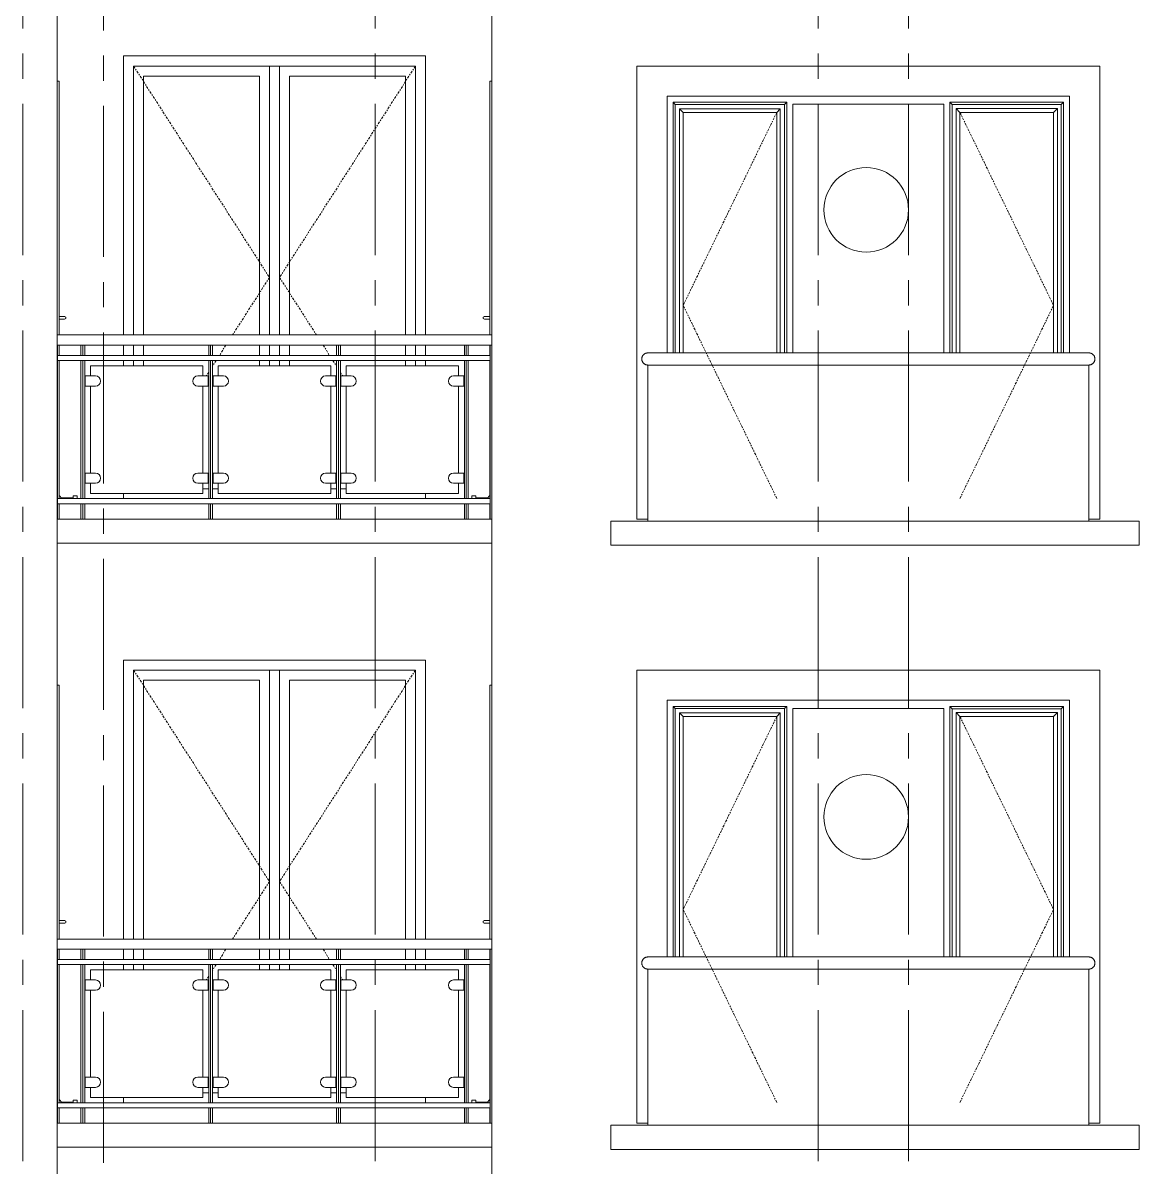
# Model space of a CAD drawing. Header units: millimetres. Extents: x 1373 to 40779, y 1939 to 6439.
# Drawn here: x 38806 to 39361, y 4154 to 4722 of the extents above; entities that cross this region are included whole.
import ezdxf

# ---------------------------------------------------------------- set-up
doc = ezdxf.new("R2010")
doc.units = ezdxf.units.MM
doc.linetypes.add('Center', pattern=[3, 1.2, -0.6, 0.6, -0.6])
doc.linetypes.add('IMPORT-CENTER2', pattern=[112.5, 75, -12.5, 12.5, -12.5])
for name, color, linetype, lineweight in [('A-DOOR', 31, 'Continuous', 18), ('A-DOOR-FRAM', 31, 'Continuous', 18), ('A-FLOR', 192, 'Continuous', 30), ('A-FLOR-HRAL', 11, 'Continuous', 18), ('A-GLAZ', 151, 'Continuous', 18), ('A-WALL', 20, 'Continuous', 9), ('S-GRID', 252, 'IMPORT-CENTER2', 5)]:
    doc.layers.add(name, color=color, linetype=linetype, lineweight=lineweight)
doc.layers.add('Çember', color=7, linetype='Continuous')

# ---------------------------------------------------------------- blocks, each defined once
blk = doc.blocks.new('_MB_KAPI_CAMLI_B - _m_kapı_90_camlı-2079169-ÖN GÖRÜNÜŞ')
at = {"layer": 'A-DOOR'}
for p, q in [((261.25, 500.7), (259.75, 500.7)), ((261.25, 501.22), (261.25, 500)), ((259.75, 499.3), (261.25, 499.3)), ((261.25, 500), (261.25, 498.78)), ((254.35, 411.5), (252.35, 411.5)), ((252.35, 410.18), (252.35, 411.5)), ((254.35, 410.18), (254.35, 411.5)), ((260.1, 410.5), (254.35, 410.5)), ((260.1, 410.24), (260.1, 410.5)), ((260.52, 410.81), (260.52, 410.17))]:
    blk.add_line(p, q, dxfattribs=at)
at = {"layer": 'A-DOOR', "flags": 128}
for points in [[(259.75, 500.7), (259.71, 500.7), (259.67, 500.7), (259.63, 500.7), (259.59, 500.7), (259.55, 500.7), (259.51, 500.7), (259.48, 500.7), (259.44, 500.7), (259.4, 500.7), (259.36, 500.7), (259.33, 500.7), (259.29, 500.7), (259.25, 500.7), (259.22, 500.7), (259.19, 500.7), (259.15, 500.7), (259.12, 500.7), (259.09, 500.7), (259.06, 500.7), (259.03, 500.7), (259.01, 500.7), (258.98, 500.7), (258.96, 500.7), (258.93, 500.7), (258.91, 500.7), (258.89, 500.7), (258.87, 500.7), (258.85, 500.7), (258.83, 500.7), (258.82, 500.7), (258.81, 500.7), (258.79, 500.7), (258.78, 500.7), (258.77, 500.7), (258.77, 500.7), (258.76, 500.7), (258.76, 500.7), (258.75, 500.7), (258.75, 500.7)], [(258.75, 499.3), (258.75, 499.3), (258.75, 499.3), (258.76, 499.3), (258.76, 499.3), (258.77, 499.3), (258.78, 499.3), (258.79, 499.3), (258.8, 499.3), (258.82, 499.3), (258.83, 499.3), (258.85, 499.3), (258.86, 499.3), (258.88, 499.3), (258.9, 499.3), (258.93, 499.3), (258.95, 499.3), (258.97, 499.3), (259, 499.3), (259.03, 499.3), (259.05, 499.3), (259.08, 499.3), (259.11, 499.3), (259.15, 499.3), (259.18, 499.3), (259.21, 499.3), (259.25, 499.3), (259.28, 499.3), (259.32, 499.3), (259.35, 499.3), (259.39, 499.3), (259.43, 499.3), (259.46, 499.3), (259.5, 499.3), (259.54, 499.3), (259.58, 499.3), (259.62, 499.3), (259.66, 499.3), (259.7, 499.3), (259.74, 499.3), (259.75, 499.3)], [(260.1, 410.5), (260.12, 410.5), (260.14, 410.51), (260.16, 410.51), (260.18, 410.52), (260.2, 410.52), (260.22, 410.53), (260.24, 410.54), (260.26, 410.54), (260.28, 410.55), (260.3, 410.56), (260.32, 410.57), (260.34, 410.58), (260.35, 410.6), (260.37, 410.61), (260.38, 410.62), (260.4, 410.64), (260.42, 410.65), (260.43, 410.67), (260.44, 410.68), (260.46, 410.7), (260.47, 410.71), (260.48, 410.73), (260.49, 410.75), (260.5, 410.77), (260.51, 410.79), (260.52, 410.8), (260.52, 410.81)], [(260.52, 410.81), (260.55, 410.88), (260.59, 410.95), (260.63, 411.02), (260.67, 411.09), (260.72, 411.15), (260.76, 411.22), (260.81, 411.28), (260.87, 411.34), (260.92, 411.4), (260.98, 411.46), (261.04, 411.51), (261.1, 411.56), (261.16, 411.61), (261.23, 411.66), (261.3, 411.7), (261.36, 411.74)]]:
    blk.add_lwpolyline(points, dxfattribs=at)
at = {"layer": 'A-DOOR'}
for start, end in [(150, 180), (75, 120), (180, 210), (240, 285)]:
    blk.add_arc((258.75, 500), 0.7, start, end, dxfattribs=at)
at = {"layer": 'A-DOOR-FRAM'}
for p, q in [((261.35, 491.44), (261.35, 617.5)), ((262.35, 617.5), (261.35, 617.5)), ((261.35, 481.28), (261.35, 486.36)), ((261.35, 410.16), (261.35, 478.74)), ((261.35, 400), (261.35, 407.62))]:
    blk.add_line(p, q, dxfattribs=at)
blk = doc.blocks.new('_MB_KAPI_CAMLI_B - _m_kapı_80_camlı-2079422-ÖN GÖRÜNÜŞ')
at = {"layer": 'A-DOOR'}
for p, q in [((47.45, 500), (47.45, 501.22)), ((48.95, 500.7), (47.45, 500.7)), ((47.45, 498.78), (47.45, 500)), ((47.45, 499.3), (48.95, 499.3)), ((48.18, 410.17), (48.18, 410.81)), ((54.35, 410.5), (48.6, 410.5)), ((48.6, 410.5), (48.6, 410.24)), ((56.35, 411.5), (54.35, 411.5)), ((54.35, 411.5), (54.35, 410.18)), ((56.35, 411.5), (56.35, 410.18))]:
    blk.add_line(p, q, dxfattribs=at)
at = {"layer": 'A-DOOR', "flags": 128}
for points in [[(49.95, 500.7), (49.95, 500.7), (49.95, 500.7), (49.94, 500.7), (49.94, 500.7), (49.93, 500.7), (49.92, 500.7), (49.91, 500.7), (49.9, 500.7), (49.89, 500.7), (49.87, 500.7), (49.86, 500.7), (49.84, 500.7), (49.82, 500.7), (49.8, 500.7), (49.78, 500.7), (49.75, 500.7), (49.73, 500.7), (49.7, 500.7), (49.68, 500.7), (49.65, 500.7), (49.62, 500.7), (49.59, 500.7), (49.56, 500.7), (49.52, 500.7), (49.49, 500.7), (49.46, 500.7), (49.42, 500.7), (49.39, 500.7), (49.35, 500.7), (49.31, 500.7), (49.28, 500.7), (49.24, 500.7), (49.2, 500.7), (49.16, 500.7), (49.12, 500.7), (49.08, 500.7), (49.04, 500.7), (49, 500.7), (48.96, 500.7), (48.95, 500.7)], [(48.95, 499.3), (48.99, 499.3), (49.03, 499.3), (49.07, 499.3), (49.11, 499.3), (49.15, 499.3), (49.19, 499.3), (49.23, 499.3), (49.27, 499.3), (49.3, 499.3), (49.34, 499.3), (49.38, 499.3), (49.41, 499.3), (49.45, 499.3), (49.48, 499.3), (49.52, 499.3), (49.55, 499.3), (49.58, 499.3), (49.61, 499.3), (49.64, 499.3), (49.67, 499.3), (49.7, 499.3), (49.72, 499.3), (49.75, 499.3), (49.77, 499.3), (49.79, 499.3), (49.81, 499.3), (49.83, 499.3), (49.85, 499.3), (49.87, 499.3), (49.88, 499.3), (49.9, 499.3), (49.91, 499.3), (49.92, 499.3), (49.93, 499.3), (49.94, 499.3), (49.94, 499.3), (49.95, 499.3), (49.95, 499.3), (49.95, 499.3)], [(47.33, 411.74), (47.4, 411.7), (47.47, 411.66), (47.53, 411.62), (47.59, 411.57), (47.66, 411.52), (47.72, 411.46), (47.77, 411.41), (47.83, 411.35), (47.88, 411.29), (47.93, 411.23), (47.98, 411.16), (48.02, 411.1), (48.07, 411.03), (48.11, 410.96), (48.14, 410.89), (48.18, 410.82), (48.18, 410.81)], [(48.18, 410.81), (48.19, 410.79), (48.2, 410.77), (48.21, 410.75), (48.22, 410.73), (48.23, 410.72), (48.25, 410.7), (48.26, 410.68), (48.27, 410.67), (48.29, 410.65), (48.3, 410.64), (48.32, 410.62), (48.33, 410.61), (48.35, 410.6), (48.37, 410.59), (48.38, 410.57), (48.4, 410.56), (48.42, 410.55), (48.44, 410.54), (48.46, 410.54), (48.48, 410.53), (48.5, 410.52), (48.52, 410.52), (48.54, 410.51), (48.56, 410.51), (48.58, 410.5), (48.6, 410.5), (48.6, 410.5)]]:
    blk.add_lwpolyline(points, dxfattribs=at)
at = {"layer": 'A-DOOR'}
for start, end in [(60, 105), (0, 30), (255, 300), (330, 0)]:
    blk.add_arc((49.95, 500), 0.7, start, end, dxfattribs=at)
at = {"layer": 'A-DOOR-FRAM'}
for p, q in [((47.35, 617.5), (46.35, 617.5)), ((47.35, 617.5), (47.35, 491.44)), ((47.35, 486.36), (47.35, 481.28)), ((47.35, 478.74), (47.35, 410.16)), ((47.35, 407.62), (47.35, 400))]:
    blk.add_line(p, q, dxfattribs=at)
blk = doc.blocks.new('_MB_KAPI_CAMLI_B - _m_kapı_90_camlı-V47-ÖN GÖRÜNÜŞ')
at = {"layer": 'A-DOOR'}
for p, q in [((261.25, 800.7), (259.75, 800.7)), ((259.75, 799.3), (261.25, 799.3)), ((261.25, 801.22), (261.25, 800)), ((261.25, 800), (261.25, 798.78)), ((254.35, 711.5), (252.35, 711.5)), ((252.35, 710.18), (252.35, 711.5)), ((254.35, 710.18), (254.35, 711.5)), ((260.1, 710.5), (254.35, 710.5)), ((260.1, 710.24), (260.1, 710.5)), ((260.52, 710.81), (260.52, 710.17))]:
    blk.add_line(p, q, dxfattribs=at)
at = {"layer": 'A-DOOR', "flags": 128}
for points in [[(259.75, 800.7), (259.71, 800.7), (259.67, 800.7), (259.63, 800.7), (259.59, 800.7), (259.55, 800.7), (259.51, 800.7), (259.48, 800.7), (259.44, 800.7), (259.4, 800.7), (259.36, 800.7), (259.33, 800.7), (259.29, 800.7), (259.25, 800.7), (259.22, 800.7), (259.19, 800.7), (259.15, 800.7), (259.12, 800.7), (259.09, 800.7), (259.06, 800.7), (259.03, 800.7), (259.01, 800.7), (258.98, 800.7), (258.96, 800.7), (258.93, 800.7), (258.91, 800.7), (258.89, 800.7), (258.87, 800.7), (258.85, 800.7), (258.83, 800.7), (258.82, 800.7), (258.81, 800.7), (258.79, 800.7), (258.78, 800.7), (258.77, 800.7), (258.77, 800.7), (258.76, 800.7), (258.76, 800.7), (258.75, 800.7), (258.75, 800.7)], [(258.75, 799.3), (258.75, 799.3), (258.75, 799.3), (258.76, 799.3), (258.76, 799.3), (258.77, 799.3), (258.78, 799.3), (258.79, 799.3), (258.8, 799.3), (258.82, 799.3), (258.83, 799.3), (258.85, 799.3), (258.86, 799.3), (258.88, 799.3), (258.9, 799.3), (258.93, 799.3), (258.95, 799.3), (258.97, 799.3), (259, 799.3), (259.03, 799.3), (259.05, 799.3), (259.08, 799.3), (259.11, 799.3), (259.15, 799.3), (259.18, 799.3), (259.21, 799.3), (259.25, 799.3), (259.28, 799.3), (259.32, 799.3), (259.35, 799.3), (259.39, 799.3), (259.43, 799.3), (259.46, 799.3), (259.5, 799.3), (259.54, 799.3), (259.58, 799.3), (259.62, 799.3), (259.66, 799.3), (259.7, 799.3), (259.74, 799.3), (259.75, 799.3)], [(260.1, 710.5), (260.12, 710.5), (260.14, 710.51), (260.16, 710.51), (260.18, 710.52), (260.2, 710.52), (260.22, 710.53), (260.24, 710.54), (260.26, 710.54), (260.28, 710.55), (260.3, 710.56), (260.32, 710.57), (260.34, 710.58), (260.35, 710.6), (260.37, 710.61), (260.38, 710.62), (260.4, 710.64), (260.42, 710.65), (260.43, 710.67), (260.44, 710.68), (260.46, 710.7), (260.47, 710.71), (260.48, 710.73), (260.49, 710.75), (260.5, 710.77), (260.51, 710.79), (260.52, 710.8), (260.52, 710.81)], [(260.52, 710.81), (260.55, 710.88), (260.59, 710.95), (260.63, 711.02), (260.67, 711.09), (260.72, 711.15), (260.76, 711.22), (260.81, 711.28), (260.87, 711.34), (260.92, 711.4), (260.98, 711.46), (261.04, 711.51), (261.1, 711.56), (261.16, 711.61), (261.23, 711.66), (261.3, 711.7), (261.36, 711.74)]]:
    blk.add_lwpolyline(points, dxfattribs=at)
at = {"layer": 'A-DOOR'}
for start, end in [(150, 180), (180, 210), (75, 120), (240, 285)]:
    blk.add_arc((258.75, 800), 0.7, start, end, dxfattribs=at)
at = {"layer": 'A-DOOR-FRAM'}
for p, q in [((261.35, 791.44), (261.35, 917.5)), ((262.35, 917.5), (261.35, 917.5)), ((261.35, 781.28), (261.35, 786.36)), ((261.35, 710.16), (261.35, 778.74)), ((261.35, 700), (261.35, 707.62))]:
    blk.add_line(p, q, dxfattribs=at)

msp = doc.modelspace()

# ---------------------------------------------------------------- linework, layer by layer
at = {"layer": 'A-FLOR', "color": 1, "lineweight": 20}
for p, q in [((38823.02, 4475.76), (39039.02, 4475.76)), ((39039.02, 4463.76), (38823.02, 4463.76)), ((38823.02, 4175.76), (39039.02, 4175.76)), ((39039.02, 4163.76), (38823.02, 4163.76))]:
    msp.add_line(p, q, dxfattribs=at)
at = {"layer": 'A-FLOR-HRAL'}
for p, q in [((38823.02, 4567.2), (39039.02, 4567.2)), ((38823.02, 4562.12), (39039.02, 4562.12)), ((38823.24, 4475.76), (38823.24, 4562.12)), ((38834.82, 4557.04), (38834.82, 4562.12)), ((38836.72, 4562.12), (38836.72, 4557.04)), ((38898.32, 4557.04), (38898.32, 4562.12)), ((38900.22, 4562.12), (38900.22, 4557.04)), ((38961.82, 4557.04), (38961.82, 4562.12)), ((38963.72, 4562.12), (38963.72, 4557.04)), ((39025.32, 4557.04), (39025.32, 4562.12)), ((39027.22, 4562.12), (39027.22, 4557.04)), ((39038.16, 4475.76), (39038.16, 4562.12)), ((38823.02, 4557.04), (39038.16, 4557.04)), ((38823.02, 4554.5), (39038.16, 4554.5)), ((38834.82, 4485.92), (38834.82, 4554.5)), ((38836.72, 4554.5), (38836.72, 4485.92)), ((38895.46, 4551.96), (38839.58, 4551.96)), ((38839.58, 4551.96), (38839.58, 4546.88)), ((38895.46, 4546.88), (38895.46, 4551.96)), ((38898.32, 4485.92), (38898.32, 4554.5)), ((38900.22, 4554.5), (38900.22, 4485.92)), ((38958.96, 4551.96), (38903.08, 4551.96)), ((38903.08, 4551.96), (38903.08, 4546.88)), ((38958.96, 4546.88), (38958.96, 4551.96)), ((38961.82, 4485.92), (38961.82, 4554.5)), ((38963.72, 4554.5), (38963.72, 4485.92)), ((39022.46, 4551.96), (38966.58, 4551.96)), ((38966.58, 4551.96), (38966.58, 4546.88)), ((39022.46, 4546.88), (39022.46, 4551.96)), ((39025.32, 4485.92), (39025.32, 4554.5)), ((39027.22, 4554.5), (39027.22, 4485.92)), ((38842.12, 4546.88), (38837.04, 4546.88)), ((38837.04, 4546.88), (38837.04, 4541.8)), ((38898, 4546.88), (38892.92, 4546.88)), ((38898, 4541.8), (38898, 4546.88)), ((38905.62, 4546.88), (38900.54, 4546.88)), ((38900.54, 4546.88), (38900.54, 4541.8)), ((38961.5, 4546.88), (38956.42, 4546.88)), ((38961.5, 4541.8), (38961.5, 4546.88)), ((38969.12, 4546.88), (38964.04, 4546.88)), ((38964.04, 4546.88), (38964.04, 4541.8)), ((39025, 4546.88), (39019.92, 4546.88)), ((39025, 4541.8), (39025, 4546.88)), ((38837.04, 4541.8), (38842.12, 4541.8)), ((38839.58, 4541.8), (38839.58, 4498.62)), ((38892.92, 4541.8), (38898, 4541.8)), ((38895.46, 4498.62), (38895.46, 4541.8)), ((38900.54, 4541.8), (38905.62, 4541.8)), ((38903.08, 4541.8), (38903.08, 4498.62)), ((38956.42, 4541.8), (38961.5, 4541.8)), ((38958.96, 4498.62), (38958.96, 4541.8)), ((38964.04, 4541.8), (38969.12, 4541.8)), ((38966.58, 4541.8), (38966.58, 4498.62)), ((39019.92, 4541.8), (39025, 4541.8)), ((39022.46, 4498.62), (39022.46, 4541.8)), ((38842.12, 4498.62), (38837.04, 4498.62)), ((38837.04, 4498.62), (38837.04, 4493.54)), ((38898, 4498.62), (38892.92, 4498.62)), ((38898, 4493.54), (38898, 4498.62)), ((38905.62, 4498.62), (38900.54, 4498.62)), ((38900.54, 4498.62), (38900.54, 4493.54)), ((38961.5, 4498.62), (38956.42, 4498.62)), ((38961.5, 4493.54), (38961.5, 4498.62)), ((38969.12, 4498.62), (38964.04, 4498.62)), ((38964.04, 4498.62), (38964.04, 4493.54)), ((39025, 4498.62), (39019.92, 4498.62)), ((39025, 4493.54), (39025, 4498.62)), ((38837.04, 4493.54), (38842.12, 4493.54)), ((38839.58, 4493.54), (38839.58, 4488.46)), ((38892.92, 4493.54), (38898, 4493.54)), ((38895.46, 4488.46), (38895.46, 4493.54)), ((38900.54, 4493.54), (38905.62, 4493.54)), ((38903.08, 4493.54), (38903.08, 4488.46)), ((38956.42, 4493.54), (38961.5, 4493.54)), ((38958.96, 4488.46), (38958.96, 4493.54)), ((38964.04, 4493.54), (38969.12, 4493.54)), ((38966.58, 4493.54), (38966.58, 4488.46)), ((39019.92, 4493.54), (39025, 4493.54)), ((39022.46, 4488.46), (39022.46, 4493.54)), ((38823.02, 4485.92), (39038.16, 4485.92)), ((38839.58, 4488.46), (38895.46, 4488.46)), ((38903.08, 4488.46), (38958.96, 4488.46)), ((38966.58, 4488.46), (39022.46, 4488.46)), ((38823.02, 4483.38), (39038.16, 4483.38)), ((38834.82, 4475.76), (38834.82, 4483.38)), ((38836.72, 4483.38), (38836.72, 4475.76)), ((38898.32, 4475.76), (38898.32, 4483.38)), ((38900.22, 4483.38), (38900.22, 4475.76)), ((38961.82, 4475.76), (38961.82, 4483.38)), ((38963.72, 4483.38), (38963.72, 4475.76)), ((39025.32, 4475.76), (39025.32, 4483.38)), ((39027.22, 4483.38), (39027.22, 4475.76)), ((38823.02, 4267.2), (39039.02, 4267.2)), ((38823.02, 4262.12), (39039.02, 4262.12)), ((38823.24, 4175.76), (38823.24, 4262.12)), ((38834.82, 4257.04), (38834.82, 4262.12)), ((38836.72, 4262.12), (38836.72, 4257.04)), ((38898.32, 4257.04), (38898.32, 4262.12)), ((38900.22, 4262.12), (38900.22, 4257.04)), ((38961.82, 4257.04), (38961.82, 4262.12)), ((38963.72, 4262.12), (38963.72, 4257.04)), ((39025.32, 4257.04), (39025.32, 4262.12)), ((39027.22, 4262.12), (39027.22, 4257.04)), ((39038.16, 4175.76), (39038.16, 4262.12)), ((38823.02, 4257.04), (39038.16, 4257.04)), ((38823.02, 4254.5), (39038.16, 4254.5)), ((38834.82, 4185.92), (38834.82, 4254.5)), ((38836.72, 4254.5), (38836.72, 4185.92)), ((38895.46, 4251.96), (38839.58, 4251.96)), ((38839.58, 4251.96), (38839.58, 4246.88)), ((38895.46, 4246.88), (38895.46, 4251.96)), ((38898.32, 4185.92), (38898.32, 4254.5)), ((38900.22, 4254.5), (38900.22, 4185.92)), ((38958.96, 4251.96), (38903.08, 4251.96)), ((38903.08, 4251.96), (38903.08, 4246.88)), ((38958.96, 4246.88), (38958.96, 4251.96)), ((38961.82, 4185.92), (38961.82, 4254.5)), ((38963.72, 4254.5), (38963.72, 4185.92)), ((39022.46, 4251.96), (38966.58, 4251.96)), ((38966.58, 4251.96), (38966.58, 4246.88)), ((39022.46, 4246.88), (39022.46, 4251.96)), ((39025.32, 4185.92), (39025.32, 4254.5)), ((39027.22, 4254.5), (39027.22, 4185.92)), ((38842.12, 4246.88), (38837.04, 4246.88)), ((38837.04, 4246.88), (38837.04, 4241.8)), ((38898, 4246.88), (38892.92, 4246.88)), ((38898, 4241.8), (38898, 4246.88)), ((38905.62, 4246.88), (38900.54, 4246.88)), ((38900.54, 4246.88), (38900.54, 4241.8)), ((38961.5, 4246.88), (38956.42, 4246.88)), ((38961.5, 4241.8), (38961.5, 4246.88)), ((38969.12, 4246.88), (38964.04, 4246.88)), ((38964.04, 4246.88), (38964.04, 4241.8)), ((39025, 4246.88), (39019.92, 4246.88)), ((39025, 4241.8), (39025, 4246.88)), ((38837.04, 4241.8), (38842.12, 4241.8)), ((38839.58, 4241.8), (38839.58, 4198.62)), ((38892.92, 4241.8), (38898, 4241.8)), ((38895.46, 4198.62), (38895.46, 4241.8)), ((38900.54, 4241.8), (38905.62, 4241.8)), ((38903.08, 4241.8), (38903.08, 4198.62)), ((38956.42, 4241.8), (38961.5, 4241.8)), ((38958.96, 4198.62), (38958.96, 4241.8)), ((38964.04, 4241.8), (38969.12, 4241.8)), ((38966.58, 4241.8), (38966.58, 4198.62)), ((39019.92, 4241.8), (39025, 4241.8)), ((39022.46, 4198.62), (39022.46, 4241.8)), ((38842.12, 4198.62), (38837.04, 4198.62)), ((38837.04, 4198.62), (38837.04, 4193.54)), ((38898, 4198.62), (38892.92, 4198.62)), ((38898, 4193.54), (38898, 4198.62)), ((38905.62, 4198.62), (38900.54, 4198.62)), ((38900.54, 4198.62), (38900.54, 4193.54)), ((38961.5, 4198.62), (38956.42, 4198.62)), ((38961.5, 4193.54), (38961.5, 4198.62)), ((38969.12, 4198.62), (38964.04, 4198.62)), ((38964.04, 4198.62), (38964.04, 4193.54)), ((39025, 4198.62), (39019.92, 4198.62)), ((39025, 4193.54), (39025, 4198.62)), ((38837.04, 4193.54), (38842.12, 4193.54)), ((38839.58, 4193.54), (38839.58, 4188.46)), ((38839.58, 4188.46), (38895.46, 4188.46)), ((38892.92, 4193.54), (38898, 4193.54)), ((38895.46, 4188.46), (38895.46, 4193.54)), ((38900.54, 4193.54), (38905.62, 4193.54)), ((38903.08, 4193.54), (38903.08, 4188.46)), ((38903.08, 4188.46), (38958.96, 4188.46)), ((38956.42, 4193.54), (38961.5, 4193.54)), ((38958.96, 4188.46), (38958.96, 4193.54)), ((38964.04, 4193.54), (38969.12, 4193.54)), ((38966.58, 4193.54), (38966.58, 4188.46)), ((38966.58, 4188.46), (39022.46, 4188.46)), ((39019.92, 4193.54), (39025, 4193.54)), ((39022.46, 4188.46), (39022.46, 4193.54)), ((38823.02, 4185.92), (39038.16, 4185.92)), ((38823.02, 4183.38), (39038.16, 4183.38)), ((38834.82, 4175.76), (38834.82, 4183.38)), ((38836.72, 4183.38), (38836.72, 4175.76)), ((38898.32, 4175.76), (38898.32, 4183.38)), ((38900.22, 4183.38), (38900.22, 4175.76)), ((38961.82, 4175.76), (38961.82, 4183.38)), ((38963.72, 4183.38), (38963.72, 4175.76)), ((39025.32, 4175.76), (39025.32, 4183.38)), ((39027.22, 4183.38), (39027.22, 4175.76))]:
    msp.add_line(p, q, dxfattribs=at)
at = {"layer": 'A-FLOR-HRAL', "linetype": 'Continuous'}
for p, q in [((38835.77, 4557.04), (38835.77, 4562.12)), ((38899.27, 4557.04), (38899.27, 4562.12)), ((38962.77, 4557.04), (38962.77, 4562.12)), ((39026.27, 4557.04), (39026.27, 4562.12)), ((38835.77, 4485.92), (38835.77, 4554.5)), ((38899.27, 4485.92), (38899.27, 4554.5)), ((38962.77, 4485.92), (38962.77, 4554.5)), ((39026.27, 4485.92), (39026.27, 4554.5)), ((38835.77, 4475.76), (38835.77, 4483.38)), ((38899.27, 4475.76), (38899.27, 4483.38)), ((38962.77, 4475.76), (38962.77, 4483.38)), ((39026.27, 4475.76), (39026.27, 4483.38)), ((38835.77, 4257.04), (38835.77, 4262.12)), ((38899.27, 4257.04), (38899.27, 4262.12)), ((38962.77, 4257.04), (38962.77, 4262.12)), ((39026.27, 4257.04), (39026.27, 4262.12)), ((38835.77, 4185.92), (38835.77, 4254.5)), ((38899.27, 4185.92), (38899.27, 4254.5)), ((38962.77, 4185.92), (38962.77, 4254.5)), ((39026.27, 4185.92), (39026.27, 4254.5)), ((38835.77, 4175.76), (38835.77, 4183.38)), ((38899.27, 4175.76), (38899.27, 4183.38)), ((38962.77, 4175.76), (38962.77, 4183.38)), ((39026.27, 4175.76), (39026.27, 4183.38))]:
    msp.add_line(p, q, dxfattribs=at)
at = {"layer": 'A-FLOR-HRAL'}
for centre, start, end in [((38842.12, 4544.34), 270, 90), ((38892.92, 4544.34), 90, 270), ((38905.62, 4544.34), 270, 90), ((38956.42, 4544.34), 90, 270), ((38969.12, 4544.34), 270, 90), ((39019.92, 4544.34), 90, 270), ((38842.12, 4496.08), 270, 90), ((38892.92, 4496.08), 90, 270), ((38905.62, 4496.08), 270, 90), ((38956.42, 4496.08), 90, 270), ((38969.12, 4496.08), 270, 90), ((39019.92, 4496.08), 90, 270), ((38842.12, 4244.34), 270, 90), ((38892.92, 4244.34), 90, 270), ((38905.62, 4244.34), 270, 90), ((38956.42, 4244.34), 90, 270), ((38969.12, 4244.34), 270, 90), ((39019.92, 4244.34), 90, 270), ((38842.12, 4196.08), 270, 90), ((38892.92, 4196.08), 90, 270), ((38905.62, 4196.08), 270, 90), ((38956.42, 4196.08), 90, 270), ((38969.12, 4196.08), 270, 90), ((39019.92, 4196.08), 90, 270)]:
    msp.add_arc(centre, 2.54, start, end, dxfattribs=at)
at = {"layer": 'A-GLAZ', "linetype": 'Center'}
for p, q in [((38861.02, 4700.76), (38928.52, 4595.76)), ((39001.02, 4700.76), (38933.52, 4595.76)), ((39180.52, 4677.76), (39134.02, 4581.91)), ((39271.52, 4677.76), (39318.02, 4581.91)), ((38928.52, 4595.76), (38910.16, 4567.2)), ((38933.52, 4595.76), (38951.88, 4567.2)), ((39180.52, 4486.06), (39134.02, 4581.91)), ((39271.52, 4486.06), (39318.02, 4581.91)), ((38906.89, 4562.12), (38903.63, 4557.04)), ((38955.14, 4562.12), (38958.41, 4557.04)), ((38901.99, 4554.5), (38900.22, 4551.74)), ((38960.04, 4554.5), (38961.82, 4551.74)), ((38898.32, 4548.78), (38897.1, 4546.88)), ((38963.72, 4548.78), (38964.94, 4546.88)), ((38861.02, 4400.76), (38928.52, 4295.76)), ((39001.02, 4400.76), (38933.52, 4295.76)), ((39180.52, 4377.76), (39134.02, 4281.91)), ((39271.52, 4377.76), (39318.02, 4281.91)), ((38928.52, 4295.76), (38910.16, 4267.2)), ((38933.52, 4295.76), (38951.88, 4267.2)), ((39180.52, 4186.06), (39134.02, 4281.91)), ((39271.52, 4186.06), (39318.02, 4281.91)), ((38906.89, 4262.12), (38903.63, 4257.04)), ((38955.14, 4262.12), (38958.41, 4257.04)), ((38901.99, 4254.5), (38900.22, 4251.74)), ((38960.04, 4254.5), (38961.82, 4251.74)), ((38898.32, 4248.78), (38897.1, 4246.88)), ((38963.72, 4248.78), (38964.94, 4246.88))]:
    msp.add_line(p, q, dxfattribs=at)
at = {"layer": 'A-GLAZ'}
for p, q in [((38861.02, 4700.76), (39001.02, 4700.76)), ((38861.02, 4700.76), (38861.02, 4567.2)), ((38933.52, 4700.76), (38928.52, 4700.76)), ((38928.52, 4567.2), (38928.52, 4700.76)), ((38933.52, 4700.76), (38933.52, 4567.2)), ((39001.02, 4567.2), (39001.02, 4700.76)), ((39341.02, 4700.76), (39111.02, 4700.76)), ((39111.02, 4700.76), (39111.02, 4475.76)), ((39341.02, 4475.76), (39341.02, 4700.76)), ((38866.02, 4695.76), (38923.52, 4695.76)), ((38866.02, 4695.76), (38866.02, 4567.2)), ((38923.52, 4567.2), (38923.52, 4695.76)), ((38938.52, 4695.76), (38996.02, 4695.76)), ((38938.52, 4695.76), (38938.52, 4567.2)), ((38996.02, 4567.2), (38996.02, 4695.76)), ((39126.02, 4558.29), (39126.02, 4685.76)), ((39126.02, 4685.76), (39326.02, 4685.76)), ((39129.02, 4558.28), (39129.02, 4682.76)), ((39130.1, 4681.68), (39129.02, 4682.76)), ((39129.02, 4682.76), (39185.52, 4682.76)), ((39185.52, 4682.76), (39184.44, 4681.68)), ((39185.52, 4682.76), (39185.52, 4558.29)), ((39266.52, 4682.76), (39323.02, 4682.76)), ((39266.52, 4558.29), (39266.52, 4682.76)), ((39266.52, 4682.76), (39267.68, 4681.6)), ((39321.86, 4681.6), (39323.02, 4682.76)), ((39323.02, 4682.76), (39323.02, 4558.29)), ((39326.02, 4685.76), (39326.02, 4558.29)), ((39130.1, 4558.28), (39130.1, 4681.68)), ((39184.44, 4681.68), (39130.1, 4681.68)), ((39134.02, 4677.76), (39132.27, 4679.5)), ((39132.27, 4679.5), (39132.27, 4558.28)), ((39182.26, 4679.5), (39132.27, 4679.5)), ((39134.02, 4677.76), (39134.02, 4558.28)), ((39180.52, 4677.76), (39134.02, 4677.76)), ((39182.26, 4679.5), (39180.52, 4677.76)), ((39180.52, 4558.29), (39180.52, 4677.76)), ((39182.26, 4558.29), (39182.26, 4679.5)), ((39184.44, 4681.68), (39184.44, 4558.29)), ((39188.52, 4558.29), (39188.52, 4681.76)), ((39188.52, 4681.76), (39263.52, 4681.76)), ((39263.52, 4681.76), (39263.52, 4558.29)), ((39267.68, 4681.6), (39321.86, 4681.6)), ((39267.68, 4681.6), (39267.68, 4558.29)), ((39319.9, 4679.64), (39269.64, 4679.64)), ((39269.64, 4558.29), (39269.64, 4679.64)), ((39269.64, 4679.64), (39271.52, 4677.76)), ((39318.02, 4677.76), (39271.52, 4677.76)), ((39271.52, 4677.76), (39271.52, 4558.29)), ((39318.02, 4677.76), (39319.9, 4679.64)), ((39318.02, 4558.29), (39318.02, 4677.76)), ((39319.9, 4558.29), (39319.9, 4679.64)), ((39321.86, 4681.6), (39321.86, 4558.29)), ((38861.02, 4562.12), (38861.02, 4557.04)), ((38866.02, 4562.12), (38866.02, 4557.04)), ((38923.52, 4557.04), (38923.52, 4562.12)), ((38928.52, 4557.04), (38928.52, 4562.12)), ((38933.52, 4562.12), (38933.52, 4557.04)), ((38938.52, 4562.12), (38938.52, 4557.04)), ((38996.02, 4557.04), (38996.02, 4562.12)), ((39001.02, 4557.04), (39001.02, 4562.12)), ((39335.59, 4558.29), (39116.45, 4558.29)), ((38861.02, 4554.5), (38861.02, 4551.96)), ((38866.02, 4554.5), (38866.02, 4551.96)), ((38923.52, 4551.96), (38923.52, 4554.5)), ((38928.52, 4551.96), (38928.52, 4554.5)), ((38933.52, 4554.5), (38933.52, 4551.96)), ((38938.52, 4554.5), (38938.52, 4551.96)), ((38996.02, 4551.96), (38996.02, 4554.5)), ((39001.02, 4551.96), (39001.02, 4554.5)), ((39116.45, 4552.39), (39116.45, 4474.76)), ((39116.45, 4552.29), (39335.59, 4552.29)), ((39335.59, 4552.39), (39335.59, 4474.76)), ((38898, 4495.76), (38898.32, 4495.76)), ((38900.22, 4495.76), (38900.54, 4495.76)), ((38961.5, 4495.76), (38961.82, 4495.76)), ((38963.72, 4495.76), (38964.04, 4495.76)), ((38895.46, 4490.76), (38898.32, 4490.76)), ((38900.22, 4490.76), (38903.08, 4490.76)), ((38958.96, 4490.76), (38961.82, 4490.76)), ((38963.72, 4490.76), (38966.58, 4490.76)), ((39098.02, 4474.76), (39360.53, 4474.76)), ((39098.02, 4462.76), (39098.02, 4474.76)), ((39111.02, 4475.76), (39116.45, 4475.76)), ((39335.59, 4475.76), (39341.02, 4475.76)), ((39360.53, 4462.76), (39360.53, 4474.76)), ((39360.53, 4462.76), (39098.02, 4462.76)), ((38861.02, 4400.76), (39001.02, 4400.76)), ((38861.02, 4400.76), (38861.02, 4267.2)), ((38933.52, 4400.76), (38928.52, 4400.76)), ((38928.52, 4267.2), (38928.52, 4400.76)), ((38933.52, 4400.76), (38933.52, 4267.2)), ((39001.02, 4267.2), (39001.02, 4400.76)), ((39341.02, 4400.76), (39111.02, 4400.76)), ((39111.02, 4400.76), (39111.02, 4175.76)), ((39341.02, 4175.76), (39341.02, 4400.76)), ((38866.02, 4395.76), (38923.52, 4395.76)), ((38866.02, 4395.76), (38866.02, 4267.2)), ((38923.52, 4267.2), (38923.52, 4395.76)), ((38938.52, 4395.76), (38996.02, 4395.76)), ((38938.52, 4395.76), (38938.52, 4267.2)), ((38996.02, 4267.2), (38996.02, 4395.76)), ((39126.02, 4258.29), (39126.02, 4385.76)), ((39126.02, 4385.76), (39326.02, 4385.76)), ((39129.02, 4258.28), (39129.02, 4382.76)), ((39130.1, 4381.68), (39129.02, 4382.76)), ((39129.02, 4382.76), (39185.52, 4382.76)), ((39130.1, 4258.28), (39130.1, 4381.68)), ((39184.44, 4381.68), (39130.1, 4381.68)), ((39185.52, 4382.76), (39184.44, 4381.68)), ((39184.44, 4381.68), (39184.44, 4258.29)), ((39185.52, 4382.76), (39185.52, 4258.29)), ((39188.52, 4258.29), (39188.52, 4381.76)), ((39188.52, 4381.76), (39263.52, 4381.76)), ((39263.52, 4381.76), (39263.52, 4258.29)), ((39266.52, 4382.76), (39323.02, 4382.76)), ((39266.52, 4258.29), (39266.52, 4382.76)), ((39266.52, 4382.76), (39267.68, 4381.6)), ((39267.68, 4381.6), (39321.86, 4381.6)), ((39267.68, 4381.6), (39267.68, 4258.29)), ((39321.86, 4381.6), (39323.02, 4382.76)), ((39321.86, 4381.6), (39321.86, 4258.29)), ((39323.02, 4382.76), (39323.02, 4258.29)), ((39326.02, 4385.76), (39326.02, 4258.29)), ((39134.02, 4377.76), (39132.27, 4379.5)), ((39132.27, 4379.5), (39132.27, 4258.28)), ((39182.26, 4379.5), (39132.27, 4379.5)), ((39134.02, 4377.76), (39134.02, 4258.28)), ((39180.52, 4377.76), (39134.02, 4377.76)), ((39182.26, 4379.5), (39180.52, 4377.76)), ((39180.52, 4258.29), (39180.52, 4377.76)), ((39182.26, 4258.29), (39182.26, 4379.5)), ((39319.9, 4379.64), (39269.64, 4379.64)), ((39269.64, 4258.29), (39269.64, 4379.64)), ((39269.64, 4379.64), (39271.52, 4377.76)), ((39318.02, 4377.76), (39271.52, 4377.76)), ((39271.52, 4377.76), (39271.52, 4258.29)), ((39318.02, 4377.76), (39319.9, 4379.64)), ((39318.02, 4258.29), (39318.02, 4377.76)), ((39319.9, 4258.29), (39319.9, 4379.64)), ((38861.02, 4262.12), (38861.02, 4257.04)), ((38866.02, 4262.12), (38866.02, 4257.04)), ((38923.52, 4257.04), (38923.52, 4262.12)), ((38928.52, 4257.04), (38928.52, 4262.12)), ((38933.52, 4262.12), (38933.52, 4257.04)), ((38938.52, 4262.12), (38938.52, 4257.04)), ((38996.02, 4257.04), (38996.02, 4262.12)), ((39001.02, 4257.04), (39001.02, 4262.12)), ((39335.59, 4258.29), (39116.45, 4258.29)), ((38861.02, 4254.5), (38861.02, 4251.96)), ((38866.02, 4254.5), (38866.02, 4251.96)), ((38923.52, 4251.96), (38923.52, 4254.5)), ((38928.52, 4251.96), (38928.52, 4254.5)), ((38933.52, 4254.5), (38933.52, 4251.96)), ((38938.52, 4254.5), (38938.52, 4251.96)), ((38996.02, 4251.96), (38996.02, 4254.5)), ((39001.02, 4251.96), (39001.02, 4254.5)), ((39116.45, 4252.39), (39116.45, 4174.76)), ((39116.45, 4252.29), (39335.59, 4252.29)), ((39335.59, 4252.39), (39335.59, 4174.76)), ((38898, 4195.76), (38898.32, 4195.76)), ((38900.22, 4195.76), (38900.54, 4195.76)), ((38961.5, 4195.76), (38961.82, 4195.76)), ((38963.72, 4195.76), (38964.04, 4195.76)), ((38895.46, 4190.76), (38898.32, 4190.76)), ((38900.22, 4190.76), (38903.08, 4190.76)), ((38958.96, 4190.76), (38961.82, 4190.76)), ((38963.72, 4190.76), (38966.58, 4190.76)), ((39098.02, 4174.76), (39360.53, 4174.76)), ((39098.02, 4162.76), (39098.02, 4174.76)), ((39111.02, 4175.76), (39116.45, 4175.76)), ((39335.59, 4175.76), (39341.02, 4175.76)), ((39360.53, 4162.76), (39360.53, 4174.76)), ((39360.53, 4162.76), (39098.02, 4162.76))]:
    msp.add_line(p, q, dxfattribs=at)
for points, knots in [([(39116.45, 4558.29), (39116.39, 4558.29), (39116.26, 4558.29), (39116.06, 4558.27), (39115.86, 4558.23), (39115.67, 4558.19), (39115.49, 4558.13), (39115.3, 4558.06), (39115.12, 4557.98), (39114.95, 4557.89), (39114.78, 4557.79), (39114.57, 4557.63), (39114.37, 4557.46), (39114.19, 4557.27), (39114.03, 4557.07), (39113.85, 4556.79), (39113.67, 4556.44), (39113.5, 4555.94), (39113.45, 4555.55), (39113.45, 4555.29)], [0.5, 0.5, 0.5, 0.5, 0.5208333, 0.5416667, 0.5625, 0.5833333, 0.6041667, 0.625, 0.6458333, 0.6666667, 0.6875, 0.7083333, 0.75, 0.7708333, 0.7916667, 0.8333333, 0.875, 0.9166667, 1, 1, 1, 1]), ([(39335.59, 4558.29), (39335.65, 4558.29), (39335.78, 4558.29), (39335.98, 4558.27), (39336.17, 4558.23), (39336.36, 4558.19), (39336.55, 4558.13), (39336.74, 4558.06), (39336.91, 4557.98), (39337.09, 4557.89), (39337.25, 4557.79), (39337.47, 4557.63), (39337.66, 4557.46), (39337.84, 4557.27), (39338.01, 4557.07), (39338.19, 4556.79), (39338.37, 4556.44), (39338.54, 4555.94), (39338.59, 4555.55), (39338.59, 4555.29)], [0.5, 0.5, 0.5, 0.5, 0.5208333, 0.5416667, 0.5625, 0.5833333, 0.6041667, 0.625, 0.6458333, 0.6666667, 0.6875, 0.7083333, 0.75, 0.7708333, 0.7916667, 0.8333333, 0.875, 0.9166667, 1, 1, 1, 1]), ([(39113.45, 4555.29), (39113.45, 4555.03), (39113.5, 4554.64), (39113.67, 4554.14), (39113.85, 4553.79), (39114.03, 4553.51), (39114.19, 4553.31), (39114.37, 4553.12), (39114.62, 4552.9), (39114.89, 4552.72), (39115.12, 4552.6), (39115.3, 4552.52), (39115.49, 4552.45), (39115.67, 4552.39), (39115.86, 4552.35), (39116.06, 4552.31), (39116.26, 4552.29), (39116.39, 4552.29), (39116.45, 4552.29)], [0, 0, 0, 0, 0.0833333, 0.125, 0.1666667, 0.2083333, 0.2291667, 0.25, 0.2916667, 0.3333333, 0.3541667, 0.375, 0.3958333, 0.4166667, 0.4375, 0.4583333, 0.4791667, 0.5, 0.5, 0.5, 0.5]), ([(39338.59, 4555.29), (39338.59, 4555.03), (39338.54, 4554.64), (39338.37, 4554.14), (39338.19, 4553.79), (39338.01, 4553.51), (39337.84, 4553.31), (39337.66, 4553.12), (39337.42, 4552.9), (39337.15, 4552.72), (39336.91, 4552.6), (39336.74, 4552.52), (39336.55, 4552.45), (39336.36, 4552.39), (39336.17, 4552.35), (39335.98, 4552.31), (39335.78, 4552.29), (39335.65, 4552.29), (39335.59, 4552.29)], [0, 0, 0, 0, 0.0833333, 0.125, 0.1666667, 0.2083333, 0.2291667, 0.25, 0.2916667, 0.3333333, 0.3541667, 0.375, 0.3958333, 0.4166667, 0.4375, 0.4583333, 0.4791667, 0.5, 0.5, 0.5, 0.5]), ([(39116.45, 4258.29), (39116.39, 4258.29), (39116.26, 4258.29), (39116.06, 4258.27), (39115.86, 4258.23), (39115.67, 4258.19), (39115.49, 4258.13), (39115.3, 4258.06), (39115.12, 4257.98), (39114.95, 4257.89), (39114.78, 4257.79), (39114.57, 4257.63), (39114.37, 4257.46), (39114.19, 4257.27), (39114.03, 4257.07), (39113.85, 4256.79), (39113.67, 4256.44), (39113.5, 4255.94), (39113.45, 4255.55), (39113.45, 4255.29)], [0.5, 0.5, 0.5, 0.5, 0.5208333, 0.5416667, 0.5625, 0.5833333, 0.6041667, 0.625, 0.6458333, 0.6666667, 0.6875, 0.7083333, 0.75, 0.7708333, 0.7916667, 0.8333333, 0.875, 0.9166667, 1, 1, 1, 1]), ([(39335.59, 4258.29), (39335.65, 4258.29), (39335.78, 4258.29), (39335.98, 4258.27), (39336.17, 4258.23), (39336.36, 4258.19), (39336.55, 4258.13), (39336.74, 4258.06), (39336.91, 4257.98), (39337.09, 4257.89), (39337.25, 4257.79), (39337.47, 4257.63), (39337.66, 4257.46), (39337.84, 4257.27), (39338.01, 4257.07), (39338.19, 4256.79), (39338.37, 4256.44), (39338.54, 4255.94), (39338.59, 4255.55), (39338.59, 4255.29)], [0.5, 0.5, 0.5, 0.5, 0.5208333, 0.5416667, 0.5625, 0.5833333, 0.6041667, 0.625, 0.6458333, 0.6666667, 0.6875, 0.7083333, 0.75, 0.7708333, 0.7916667, 0.8333333, 0.875, 0.9166667, 1, 1, 1, 1]), ([(39113.45, 4255.29), (39113.45, 4255.03), (39113.5, 4254.64), (39113.67, 4254.14), (39113.85, 4253.79), (39114.03, 4253.51), (39114.19, 4253.31), (39114.37, 4253.12), (39114.62, 4252.9), (39114.89, 4252.72), (39115.12, 4252.6), (39115.3, 4252.52), (39115.49, 4252.45), (39115.67, 4252.39), (39115.86, 4252.35), (39116.06, 4252.31), (39116.26, 4252.29), (39116.39, 4252.29), (39116.45, 4252.29)], [0, 0, 0, 0, 0.0833333, 0.125, 0.1666667, 0.2083333, 0.2291667, 0.25, 0.2916667, 0.3333333, 0.3541667, 0.375, 0.3958333, 0.4166667, 0.4375, 0.4583333, 0.4791667, 0.5, 0.5, 0.5, 0.5]), ([(39338.59, 4255.29), (39338.59, 4255.03), (39338.54, 4254.64), (39338.37, 4254.14), (39338.19, 4253.79), (39338.01, 4253.51), (39337.84, 4253.31), (39337.66, 4253.12), (39337.42, 4252.9), (39337.15, 4252.72), (39336.91, 4252.6), (39336.74, 4252.52), (39336.55, 4252.45), (39336.36, 4252.39), (39336.17, 4252.35), (39335.98, 4252.31), (39335.78, 4252.29), (39335.65, 4252.29), (39335.59, 4252.29)], [0, 0, 0, 0, 0.0833333, 0.125, 0.1666667, 0.2083333, 0.2291667, 0.25, 0.2916667, 0.3333333, 0.3541667, 0.375, 0.3958333, 0.4166667, 0.4375, 0.4583333, 0.4791667, 0.5, 0.5, 0.5, 0.5])]:
    msp.add_open_spline(points, degree=3, knots=knots, dxfattribs=at)
at = {"layer": 'A-WALL'}
for p, q in [((38823.02, 3875.76), (38823.02, 5063.76)), ((39039.02, 3875.76), (39039.02, 5063.76)), ((38856.02, 4567.2), (38856.02, 4705.76)), ((38856.02, 4705.76), (39006.02, 4705.76)), ((39006.02, 4705.76), (39006.02, 4567.2)), ((38856.02, 4557.04), (38856.02, 4562.12)), ((39006.02, 4562.12), (39006.02, 4557.04)), ((38856.02, 4551.96), (38856.02, 4554.5)), ((39006.02, 4554.5), (39006.02, 4551.96)), ((38856.02, 4485.92), (38856.02, 4488.46)), ((39006.02, 4488.46), (39006.02, 4485.92)), ((38856.02, 4267.2), (38856.02, 4405.76)), ((38856.02, 4405.76), (39006.02, 4405.76)), ((39006.02, 4405.76), (39006.02, 4267.2)), ((38856.02, 4257.04), (38856.02, 4262.12)), ((39006.02, 4262.12), (39006.02, 4257.04)), ((38856.02, 4251.96), (38856.02, 4254.5)), ((39006.02, 4254.5), (39006.02, 4251.96)), ((38856.02, 4185.92), (38856.02, 4188.46)), ((39006.02, 4188.46), (39006.02, 4185.92))]:
    msp.add_line(p, q, dxfattribs=at)
at = {"layer": 'S-GRID', "lineweight": 18}
for p, q in [((38806.02, 2694.42), (38806.02, 5588.9)), ((38846.09, 2693.5), (38846.09, 5588.9)), ((38981.02, 2694.42), (38981.02, 5588.9)), ((39201.02, 2694.42), (39201.02, 5588.9)), ((39246.02, 2694.42), (39246.02, 5588.9))]:
    msp.add_line(p, q, dxfattribs=at)
at = {"layer": 'Çember', "color": 1, "linetype": 'Continuous', "lineweight": 5}
for centre in [(39224.96, 4629.35), (39224.96, 4327.85)]:
    msp.add_circle(centre, 21.02, dxfattribs=at)

# ---------------------------------------------------------------- block references
at = {"layer": 'A-DOOR'}
for name, p in [('_MB_KAPI_CAMLI_B - _m_kapı_80_camlı-2079422-ÖN GÖRÜNÜŞ', (38776.67, 4075.76)), ('_MB_KAPI_CAMLI_B - _m_kapı_90_camlı-V47-ÖN GÖRÜNÜŞ', (38776.67, 3775.76)), ('_MB_KAPI_CAMLI_B - _m_kapı_80_camlı-2079422-ÖN GÖRÜNÜŞ', (38776.67, 3775.76)), ('_MB_KAPI_CAMLI_B - _m_kapı_90_camlı-2079169-ÖN GÖRÜNÜŞ', (38776.67, 3775.76))]:
    msp.add_blockref(name, p, dxfattribs=at)

doc.saveas('drawing.dxf')
